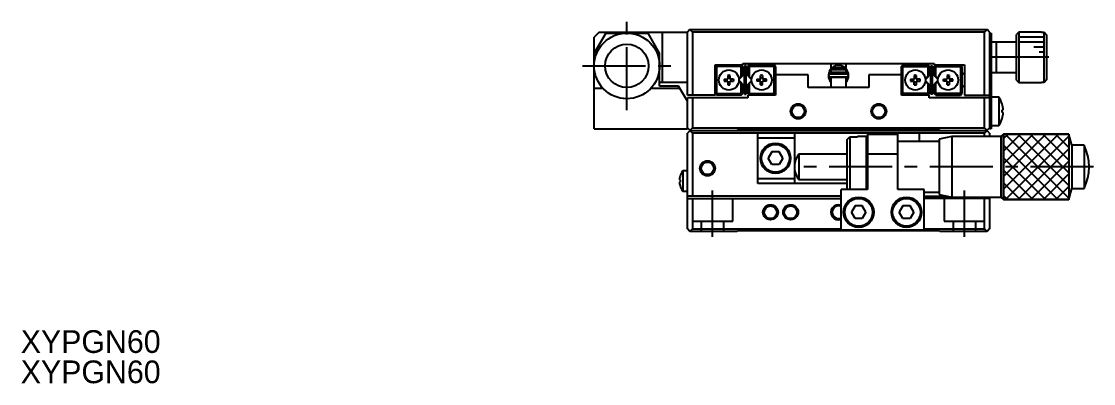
# Model space of a CAD drawing. Extents: x -22 to 382, y 2 to 262.
# Drawn here: x -21.7 to 191.1, y 1.6 to 73.3 of the extents above; entities that cross this region are included whole.
import ezdxf

# ---------------------------------------------------------------- set-up
doc = ezdxf.new("R2010")
doc.units = 0
doc.header["$LTSCALE"] = 10
doc.linetypes.add('CENTER', pattern=[2, 1.25, -0.25, 0.25, -0.25])
doc.linetypes.add('DASHED', pattern=[3.5, 2, -1.5])
doc.layers.get('0').update_dxf_attribs({"linetype": 'CONTINUOUS'})
doc.layers.add('CENTER', color=1, linetype='CENTER')
doc.styles.get("Standard").update_dxf_attribs({"font": 'FGP教科書体NT-M'})

msp = doc.modelspace()

# ---------------------------------------------------------------- linework, layer by layer
at = {"color": 7, "linetype": 'CONTINUOUS'}
for p, q in [((93.007487, 71.248724), (92.007487, 70.248724)), ((94.316888, 71.048724), (92.007487, 67.048724)), ((92.007487, 52.048724), (92.007487, 70.248724)), ((93.007487, 71.248724), (110.507487, 71.248724)), ((94.316888, 71.048724), (102.713258, 71.048724)), ((105.007487, 67.075003), (102.713258, 71.048724)), ((105.507487, 71.248724), (105.507487, 61.248724)), ((111.007487, 71.748724), (110.507487, 71.248724)), ((110.507487, 58.748724), (110.507487, 71.248724)), ((111.507487, 71.248724), (111.007487, 71.748724)), ((111.007487, 71.748724), (170.007487, 71.748724)), ((111.507487, 71.248724), (111.507487, 58.748724)), ((169.507487, 71.248724), (111.507487, 71.248724)), ((170.007487, 71.748724), (169.507487, 71.248724)), ((169.507487, 58.748724), (169.507487, 71.248724)), ((170.507487, 71.248724), (170.007487, 71.748724)), ((170.507487, 71.248724), (170.507487, 52.048724)), ((170.507487, 71.048724), (170.807487, 71.048724)), ((170.807487, 71.048724), (170.807487, 52.048724)), ((176.307487, 71.248724), (175.807487, 70.748724)), ((175.807487, 61.748724), (175.807487, 70.748724)), ((176.307487, 71.248724), (176.307487, 61.248724)), ((180.807487, 71.248724), (176.307487, 71.248724)), ((180.807487, 71.248724), (180.807487, 71.232698)), ((180.807487, 71.232698), (181.307487, 71.232698)), ((181.307487, 61.26475), (181.307487, 71.232698)), ((181.307487, 71.232698), (181.807487, 70.730911)), ((181.807487, 70.730911), (181.807487, 61.766537)), ((175.807487, 69.248724), (170.807487, 69.248724)), ((171.807487, 69.248724), (171.807487, 63.248724)), ((105.007487, 60.548724), (105.007487, 67.075003)), ((116.007487, 64.748724), (121.507487, 64.748724)), ((116.007487, 58.748724), (116.007487, 64.748724)), ((116.307487, 64.748724), (116.007487, 64.448724)), ((116.307487, 64.448724), (116.157487, 64.598724)), ((116.307487, 64.448724), (116.307487, 59.048724)), ((121.207487, 64.448724), (116.307487, 64.448724)), ((121.507487, 64.448724), (121.207487, 64.748724)), ((121.357487, 64.598724), (121.207487, 64.448724)), ((121.207487, 62.451326), (121.207487, 64.448724)), ((121.507487, 65.048724), (159.507487, 65.048724)), ((121.507487, 64.748724), (121.507487, 65.048724)), ((121.507487, 64.448724), (121.507487, 62.751326)), ((122.157487, 64.548724), (121.857487, 64.548724)), ((121.857487, 58.948724), (121.857487, 64.548724)), ((122.157487, 58.948724), (122.157487, 64.548724)), ((122.807487, 64.748724), (122.507487, 64.448724)), ((122.507487, 64.448724), (122.507487, 62.751326)), ((122.807487, 64.448724), (122.657487, 64.598724)), ((122.807487, 64.748724), (127.707487, 64.748724)), ((122.807487, 64.448724), (122.807487, 62.451326)), ((127.707487, 64.448724), (122.807487, 64.448724)), ((128.007487, 64.448724), (127.707487, 64.748724)), ((127.857487, 64.598724), (127.707487, 64.448724)), ((127.707487, 59.048724), (127.707487, 64.448724)), ((128.007487, 64.448724), (128.007487, 58.748724)), ((139.007487, 65.048724), (139.007487, 63.969124)), ((139.065485, 63.748724), (139.594632, 64.248724)), ((139.587386, 64.248724), (141.427587, 64.248724)), ((141.427587, 64.248724), (141.956733, 63.748724)), ((142.007487, 63.968912), (142.007487, 65.048724)), ((153.007487, 64.448724), (153.307487, 64.748724)), ((153.007487, 58.748724), (153.007487, 64.448724)), ((153.157487, 64.598724), (153.307487, 64.448724)), ((158.207487, 64.748724), (153.307487, 64.748724)), ((153.307487, 64.448724), (158.207487, 64.448724)), ((153.307487, 59.048724), (153.307487, 64.448724)), ((158.507487, 64.448724), (158.207487, 64.748724)), ((158.207487, 64.448724), (158.357487, 64.598724)), ((158.207487, 64.448724), (158.207487, 62.451326)), ((158.507487, 64.448724), (158.507487, 62.751326)), ((158.857487, 58.948724), (158.857487, 64.548724)), ((158.857487, 64.548724), (159.157487, 64.548724)), ((159.157487, 58.948724), (159.157487, 64.548724)), ((159.507487, 65.048724), (159.507487, 64.748724)), ((159.507487, 64.748724), (165.507487, 64.748724)), ((159.507487, 64.448724), (159.807487, 64.748724)), ((159.507487, 64.448724), (159.507487, 62.751326)), ((159.657487, 64.598724), (159.807487, 64.448724)), ((159.807487, 62.451326), (159.807487, 64.448724)), ((159.807487, 64.448724), (164.707487, 64.448724)), ((165.007487, 64.448724), (164.707487, 64.748724)), ((164.707487, 64.448724), (164.857487, 64.598724)), ((164.707487, 64.448724), (164.707487, 59.048724)), ((165.007487, 64.448724), (165.007487, 59.048724)), ((165.507487, 64.748724), (165.507487, 58.748724)), ((117.828778, 61.948724), (118.557487, 61.948724)), ((118.557487, 62.677433), (118.557487, 61.948724)), ((118.957487, 62.677433), (118.957487, 61.948724)), ((119.686195, 61.948724), (118.957487, 61.948724)), ((120.743233, 61.987072), (121.507487, 62.751326)), ((121.83071, 62.986161), (120.77005, 61.925501)), ((122.157486, 62.942226), (123.244923, 61.85479)), ((123.244923, 61.925501), (122.184263, 62.986161)), ((123.27174, 61.987072), (122.507487, 62.751326)), ((124.328778, 61.948724), (125.057487, 61.948724)), ((125.057487, 61.948724), (125.057487, 62.677433)), ((125.457487, 62.677433), (125.457487, 61.948724)), ((126.186195, 61.948724), (125.457487, 61.948724)), ((134.507487, 62.748724), (128.007487, 62.748724)), ((134.507487, 60.248724), (134.507487, 62.748724)), ((138.647526, 63.380728), (138.509, 62.678263)), ((138.610457, 63.187267), (138.609242, 63.150283)), ((138.609242, 63.150283), (138.609875, 63.113286)), ((138.609875, 63.113286), (138.612354, 63.076366)), ((138.613517, 63.224146), (138.610457, 63.187267)), ((138.612354, 63.076366), (138.616673, 63.039613)), ((138.618414, 63.260833), (138.613517, 63.224146)), ((138.616673, 63.039613), (138.622821, 63.003118)), ((138.625138, 63.297235), (138.618414, 63.260833)), ((138.622821, 63.003118), (138.630783, 62.966968)), ((138.633673, 63.333264), (138.625138, 63.297235)), ((138.630783, 62.966968), (138.640541, 62.931253)), ((138.643998, 63.368832), (138.633673, 63.333264)), ((138.640541, 62.931253), (138.65207, 62.89606)), ((138.656088, 63.40385), (138.643998, 63.368832)), ((138.65207, 62.89606), (138.658642, 62.878293)), ((138.66914, 63.436432), (138.656088, 63.40385)), ((138.67097, 63.438481), (138.66914, 63.436432)), ((138.674396, 63.439827), (138.67097, 63.438481)), ((138.707389, 63.517725), (138.671378, 63.438777)), ((138.674088, 63.445271), (138.957279, 63.357582)), ((138.679393, 63.44046), (138.674396, 63.439827)), ((138.685928, 63.440376), (138.679393, 63.44046)), ((138.693953, 63.439575), (138.685928, 63.440376)), ((138.703414, 63.438063), (138.693953, 63.439575)), ((138.714243, 63.435851), (138.703414, 63.438063)), ((138.726366, 63.432954), (138.714243, 63.435851)), ((138.739696, 63.429392), (138.726366, 63.432954)), ((138.754142, 63.42519), (138.739696, 63.429392)), ((138.769601, 63.420378), (138.754142, 63.42519)), ((142.257487, 62.898724), (138.757487, 62.898724)), ((138.757487, 62.398724), (142.257487, 62.398724)), ((138.785965, 63.414989), (138.769601, 63.420378)), ((138.803121, 63.409062), (138.785965, 63.414989)), ((138.820947, 63.402637), (138.803121, 63.409062)), ((138.83932, 63.395759), (138.820947, 63.402637)), ((138.858109, 63.388478), (138.83932, 63.395759)), ((138.877185, 63.380843), (138.858109, 63.388478)), ((138.896413, 63.372908), (138.877185, 63.380843)), ((138.915659, 63.364728), (138.896413, 63.372908)), ((138.934787, 63.356362), (138.915659, 63.364728)), ((138.953665, 63.347867), (138.934787, 63.356362)), ((138.97216, 63.339303), (138.953665, 63.347867)), ((138.957279, 63.357582), (139.007508, 63.333414)), ((138.990143, 63.33073), (138.97216, 63.339303)), ((139.007487, 63.322208), (138.990143, 63.33073)), ((139.007487, 63.748724), (139.007487, 63.248724)), ((142.007487, 63.748724), (139.007487, 63.748724)), ((142.007487, 63.248724), (139.007487, 63.248724)), ((139.007487, 62.248724), (139.007487, 60.248724)), ((142.007487, 62.248724), (139.007487, 62.248724)), ((139.060934, 62.248638), (139.027416, 62.398697)), ((139.109246, 63.148016), (139.10975, 63.160438)), ((139.109382, 63.135588), (139.109246, 63.148016)), ((139.110159, 63.12319), (139.109382, 63.135588)), ((139.10975, 63.160438), (139.110894, 63.172821)), ((139.111572, 63.110854), (139.110159, 63.12319)), ((139.110894, 63.172821), (139.112675, 63.185129)), ((139.113616, 63.098615), (139.111572, 63.110854)), ((139.112675, 63.185129), (139.115088, 63.197329)), ((139.116284, 63.086506), (139.113616, 63.098615)), ((139.115088, 63.197329), (139.118125, 63.209387)), ((139.119565, 63.074559), (139.116284, 63.086506)), ((139.118125, 63.209387), (139.121778, 63.221271)), ((139.123449, 63.062805), (139.119565, 63.074559)), ((139.121778, 63.221271), (139.126033, 63.232947)), ((139.127923, 63.051274), (139.123449, 63.062805)), ((139.126033, 63.232947), (139.128757, 63.239575)), ((139.126332, 63.236698), (139.12925, 63.243516)), ((139.129082, 63.241113), (139.127366, 63.24609)), ((139.132973, 63.039996), (139.127923, 63.051274)), ((139.128692, 63.048724), (139.507487, 63.048724)), ((139.138582, 63.028998), (139.132973, 63.039996)), ((139.144733, 63.018307), (139.138582, 63.028998)), ((139.151409, 63.007949), (139.144733, 63.018307)), ((139.158589, 62.997947), (139.151409, 63.007949)), ((139.166253, 62.988325), (139.158589, 62.997947)), ((139.17438, 62.979104), (139.166253, 62.988325)), ((139.182948, 62.970305), (139.17438, 62.979104)), ((139.191933, 62.961946), (139.182948, 62.970305)), ((139.201314, 62.954046), (139.191933, 62.961946)), ((139.211065, 62.94662), (139.201314, 62.954046)), ((139.221162, 62.939685), (139.211065, 62.94662)), ((139.231581, 62.933254), (139.221162, 62.939685)), ((139.242297, 62.92734), (139.231581, 62.933254)), ((139.253283, 62.921956), (139.242297, 62.92734)), ((139.264513, 62.917111), (139.253283, 62.921956)), ((139.275962, 62.912817), (139.264513, 62.917111)), ((139.287604, 62.90908), (139.275962, 62.912817)), ((139.29941, 62.905909), (139.287604, 62.90908)), ((139.311356, 62.90331), (139.29941, 62.905909)), ((139.323412, 62.901288), (139.311356, 62.90331)), ((139.335553, 62.899848), (139.323412, 62.901288)), ((139.347751, 62.898993), (139.335553, 62.899848)), ((139.359334, 62.898724), (139.347751, 62.898993)), ((139.507487, 63.248724), (139.507487, 62.898724)), ((139.507487, 62.398724), (139.507487, 62.248724)), ((141.507487, 62.898724), (141.507487, 63.248724)), ((141.507487, 63.048724), (141.886279, 63.048724)), ((141.507487, 62.248724), (141.507487, 62.398724)), ((141.660543, 62.898773), (141.65564, 62.898724)), ((141.672762, 62.899308), (141.660543, 62.898773)), ((141.684945, 62.90043), (141.672762, 62.899308)), ((141.697064, 62.902137), (141.684945, 62.90043)), ((141.709091, 62.904426), (141.697064, 62.902137)), ((141.720999, 62.907293), (141.709091, 62.904426)), ((141.73276, 62.910733), (141.720999, 62.907293)), ((141.744347, 62.91474), (141.73276, 62.910733)), ((141.755733, 62.919306), (141.744347, 62.91474)), ((141.766891, 62.924422), (141.755733, 62.919306)), ((141.777794, 62.93008), (141.766891, 62.924422)), ((141.788415, 62.936267), (141.777794, 62.93008)), ((141.798728, 62.942972), (141.788415, 62.936267)), ((141.808707, 62.95018), (141.798728, 62.942972)), ((141.818327, 62.957878), (141.808707, 62.95018)), ((141.827561, 62.966049), (141.818327, 62.957878)), ((141.836387, 62.974675), (141.827561, 62.966049)), ((141.844778, 62.983738), (141.836387, 62.974675)), ((141.852714, 62.993216), (141.844778, 62.983738)), ((141.86017, 63.003089), (141.852714, 62.993216)), ((141.867126, 63.013332), (141.86017, 63.003089)), ((141.87356, 63.023922), (141.867126, 63.013332)), ((141.879454, 63.034832), (141.87356, 63.023922)), ((141.88479, 63.046035), (141.879454, 63.034832)), ((141.883121, 63.248773), (141.987583, 62.898733)), ((141.88955, 63.057503), (141.88479, 63.046035)), ((141.886216, 63.239575), (141.890938, 63.227695)), ((141.893721, 63.069204), (141.88955, 63.057503)), ((141.890938, 63.227695), (141.89491, 63.215961)), ((141.897289, 63.08111), (141.893721, 63.069204)), ((141.89491, 63.215961), (141.898279, 63.204029)), ((141.900241, 63.093186), (141.897289, 63.08111)), ((141.898279, 63.204029), (141.901033, 63.191931)), ((141.90257, 63.105401), (141.900241, 63.093186)), ((141.901033, 63.191931), (141.903164, 63.1797)), ((141.904267, 63.117722), (141.90257, 63.105401)), ((141.903164, 63.1797), (141.904662, 63.167369)), ((141.905327, 63.130113), (141.904267, 63.117722)), ((141.904662, 63.167369), (141.905524, 63.154971)), ((141.905746, 63.142541), (141.905327, 63.130113)), ((141.905524, 63.154971), (141.905746, 63.142541)), ((141.987311, 62.398708), (141.954087, 62.248648)), ((142.007464, 63.273077), (142.082497, 63.300641)), ((142.007487, 63.248724), (142.007487, 63.748724)), ((142.007487, 60.248724), (142.007487, 62.248724)), ((142.082497, 63.300641), (142.340466, 63.438863)), ((142.329756, 63.427988), (142.346158, 63.434894)), ((142.368454, 63.376624), (142.345833, 63.436432)), ((146.507487, 62.748724), (146.507487, 60.248724)), ((153.007487, 62.748724), (146.507487, 62.748724)), ((154.828778, 61.948724), (155.557487, 61.948724)), ((155.557487, 62.677433), (155.557487, 61.948724)), ((155.957487, 61.948724), (155.957487, 62.677433)), ((156.686195, 61.948724), (155.957487, 61.948724)), ((157.743233, 61.987072), (158.507487, 62.751326)), ((158.83071, 62.986161), (157.77005, 61.925501)), ((158.857487, 62.942227), (157.77005, 61.85479)), ((160.244923, 61.925501), (159.184263, 62.986161)), ((160.27174, 61.987072), (159.507487, 62.751326)), ((161.328778, 61.948724), (162.057487, 61.948724)), ((162.057487, 62.677433), (162.057487, 61.948724)), ((162.457487, 62.677433), (162.457487, 61.948724)), ((163.186195, 61.948724), (162.457487, 61.948724)), ((165.507487, 63.248724), (165.007487, 62.748724)), ((170.807487, 63.248724), (175.807487, 63.248724)), ((175.807487, 61.748724), (176.307487, 61.248724)), ((181.807487, 61.766537), (181.307487, 61.26475)), ((93.817071, 60.048724), (92.007487, 60.048724)), ((109.064111, 60.048724), (103.197902, 60.048724)), ((110.507487, 61.248724), (105.007487, 61.248724)), ((108.775436, 60.548724), (105.007487, 60.548724)), ((110.507486, 57.548724), (108.775436, 60.548724)), ((117.828778, 61.548724), (118.557487, 61.548724)), ((118.557487, 61.548724), (118.557487, 60.820015)), ((118.957487, 61.548724), (119.686195, 61.548724)), ((118.957487, 60.820015), (118.957487, 61.548724)), ((121.507487, 60.746122), (120.743233, 61.510375)), ((121.857487, 60.555221), (120.770049, 61.642657)), ((120.77005, 61.571947), (121.83071, 60.511287)), ((121.207487, 59.048724), (121.207487, 61.046122)), ((121.507487, 60.746122), (121.507487, 59.048724)), ((122.184263, 60.511287), (123.244923, 61.571947)), ((122.507487, 60.746122), (123.27174, 61.510375)), ((122.507487, 60.746122), (122.507487, 59.048724)), ((122.807487, 61.046122), (122.807487, 59.048724)), ((125.057487, 61.548724), (124.328778, 61.548724)), ((125.057487, 60.820015), (125.057487, 61.548724)), ((126.186195, 61.548724), (125.457487, 61.548724)), ((125.457487, 60.820015), (125.457487, 61.548724)), ((146.507487, 60.248724), (134.507487, 60.248724)), ((154.828778, 61.548724), (155.557487, 61.548724)), ((155.557487, 60.820015), (155.557487, 61.548724)), ((155.957487, 60.820015), (155.957487, 61.548724)), ((155.957487, 61.548724), (156.686195, 61.548724)), ((158.507487, 60.746122), (157.743233, 61.510375)), ((157.77005, 61.571947), (158.83071, 60.511287)), ((158.207487, 61.046122), (158.207487, 59.048724)), ((158.507487, 60.746122), (158.507487, 59.048724)), ((159.157487, 60.555221), (160.244924, 61.642658)), ((159.184263, 60.511287), (160.244923, 61.571947)), ((159.507487, 60.746122), (160.27174, 61.510375)), ((159.507487, 60.746122), (159.507487, 59.048724)), ((159.807487, 59.048724), (159.807487, 61.046122)), ((162.057487, 61.548724), (161.328778, 61.548724)), ((162.057487, 60.820015), (162.057487, 61.548724)), ((162.457487, 61.548724), (162.457487, 60.820015)), ((163.186195, 61.548724), (162.457487, 61.548724)), ((165.007487, 60.748724), (165.507487, 60.248724)), ((176.307487, 61.248724), (180.807487, 61.248724)), ((180.807487, 61.26475), (180.807487, 61.248724)), ((181.307487, 61.26475), (180.807487, 61.26475)), ((116.007487, 58.748724), (110.507487, 58.748724)), ((122.507487, 58.248724), (110.507487, 58.248724)), ((110.507487, 52.048724), (110.507487, 58.248724)), ((111.507487, 58.248724), (111.507487, 52.248724)), ((116.307487, 58.748724), (116.007487, 59.048724)), ((116.157487, 58.898724), (116.307487, 59.048724)), ((116.307487, 59.048724), (121.207487, 59.048724)), ((121.207487, 58.748724), (116.307487, 58.748724)), ((121.207487, 59.048724), (121.357487, 58.898724)), ((121.207487, 58.748724), (121.507487, 59.048724)), ((121.857487, 58.948724), (122.157487, 58.948724)), ((122.807487, 58.748724), (122.507487, 59.048724)), ((122.507487, 58.748724), (122.507487, 58.248724)), ((128.007487, 58.748724), (122.507487, 58.748724)), ((122.657487, 58.898724), (122.807487, 59.048724)), ((122.807487, 59.048724), (127.707487, 59.048724)), ((127.707487, 59.048724), (127.857487, 58.898724)), ((127.707487, 58.748724), (128.007487, 59.048724)), ((153.307487, 58.748724), (153.007487, 59.048724)), ((158.507487, 58.748724), (153.007487, 58.748724)), ((153.307487, 59.048724), (153.157487, 58.898724)), ((158.207487, 59.048724), (153.307487, 59.048724)), ((158.357487, 58.898724), (158.207487, 59.048724)), ((158.207487, 58.748724), (158.507487, 59.048724)), ((158.507487, 58.248724), (158.507487, 58.748724)), ((170.507487, 58.248724), (158.507487, 58.248724)), ((159.157487, 58.948724), (158.857487, 58.948724)), ((159.807487, 58.748724), (159.507487, 59.048724)), ((159.807487, 59.048724), (159.657487, 58.898724)), ((164.707487, 59.048724), (159.807487, 59.048724)), ((159.807487, 58.748724), (164.707487, 58.748724)), ((164.857487, 58.898724), (164.707487, 59.048724)), ((164.707487, 58.748724), (165.007487, 59.048724)), ((165.507487, 58.748724), (170.507487, 58.748724)), ((169.507487, 52.248724), (169.507487, 58.248724)), ((172.34995, 58.348724), (170.807487, 58.348724)), ((172.34995, 58.348724), (172.34995, 52.748724)), ((173.000691, 56.947863), (173.00686, 56.950872)), ((173.000691, 55.808724), (173.193948, 55.808724)), ((173.000691, 55.288724), (173.000691, 55.808724)), ((173.193948, 55.288724), (173.000691, 55.288724)), ((173.00686, 54.146576), (173.000691, 54.149585)), ((92.007487, 52.048724), (110.507487, 52.048724)), ((111.507487, 52.248724), (110.507487, 51.248724)), ((111.507487, 51.248724), (110.507487, 52.248724)), ((110.507487, 32.248724), (110.507487, 51.248724)), ((111.007487, 51.748724), (170.007487, 51.748724)), ((111.507487, 52.248724), (169.507487, 52.248724)), ((111.507487, 51.248724), (111.507487, 38.748724)), ((169.507487, 51.248724), (111.507487, 51.248724)), ((120.307487, 51.748724), (120.507487, 51.948724)), ((120.507487, 51.948724), (160.507487, 51.948724)), ((124.507487, 41.248724), (124.507487, 51.248724)), ((131.807487, 51.248724), (131.807487, 41.248724)), ((156.507487, 51.248724), (156.507487, 49.548724)), ((160.507487, 51.948724), (160.707487, 51.748724)), ((170.507487, 51.248724), (169.507487, 52.248724)), ((170.507487, 52.248724), (169.507487, 51.248724)), ((169.507487, 50.54872), (169.507487, 51.248724)), ((170.807487, 52.048724), (170.507487, 52.048724)), ((170.507487, 51.248724), (170.507487, 50.54872)), ((170.807487, 52.748724), (172.34995, 52.748724)), ((131.807487, 50.248724), (124.507487, 50.248724)), ((142.257487, 49.957051), (142.757487, 50.464804)), ((142.257487, 40.066916), (142.257487, 49.957051)), ((142.757487, 50.464804), (144.257487, 50.464804)), ((142.757487, 50.464804), (142.757487, 40.048724)), ((144.257487, 50.464804), (144.257487, 50.548724)), ((146.057487, 50.548724), (144.257487, 50.548724)), ((146.057487, 40.048724), (146.057487, 50.548724)), ((146.257487, 50.348724), (146.057487, 50.548724)), ((146.257487, 51.048724), (152.257487, 51.048724)), ((146.257487, 51.048724), (146.257487, 40.048724)), ((152.257487, 40.048724), (152.257487, 51.048724)), ((160.507487, 49.548724), (152.257487, 49.548724)), ((163.007486, 50.54872), (160.507487, 50.048721)), ((160.507487, 50.048721), (160.507487, 39.048727)), ((172.757491, 50.54872), (163.007486, 50.54872)), ((163.007486, 50.54872), (163.007486, 38.548728)), ((173.257493, 51.048723), (172.757491, 50.54872)), ((172.757491, 50.54872), (172.757491, 38.548728)), ((173.257493, 51.048723), (173.257493, 47.368477)), ((186.257494, 51.048723), (186.257494, 47.368477)), ((186.846982, 48.848724), (186.257494, 51.048723)), ((127.285799, 47.498724), (126.564111, 46.248724)), ((128.729174, 47.498724), (127.285799, 47.498724)), ((129.450862, 46.248724), (128.729174, 47.498724)), ((142.257487, 47.04872), (132.634996, 47.04872)), ((132.634996, 47.04872), (132.634996, 42.048728)), ((152.257487, 47.048724), (146.257487, 47.048724)), ((189.257493, 48.848724), (186.846982, 48.848724)), ((186.846982, 48.848724), (186.846982, 40.248724)), ((189.257493, 48.848724), (189.257493, 40.248724)), ((127.285799, 44.998724), (126.564111, 46.248724)), ((128.729174, 44.998724), (127.285799, 44.998724)), ((129.450862, 46.248724), (128.729174, 44.998724)), ((109.051754, 42.698724), (109.051754, 42.677433)), ((110.507487, 43.748724), (109.609487, 43.748724)), ((109.609487, 43.748724), (109.609487, 39.748724)), ((108.920011, 41.948724), (109.051754, 41.948724)), ((109.051754, 41.548724), (108.920011, 41.548724)), ((109.051754, 41.948724), (109.051754, 41.548724)), ((109.051754, 40.820015), (109.051754, 40.798724)), ((124.507487, 42.248724), (131.807487, 42.248724)), ((142.257487, 41.248724), (124.507487, 41.248724)), ((132.634996, 42.048728), (142.257487, 42.048728)), ((109.609487, 39.748724), (110.507487, 39.748724)), ((141.007487, 38.748724), (110.507487, 38.748724)), ((141.007487, 32.048724), (141.007487, 40.048724)), ((146.257487, 40.048724), (141.007487, 40.048724)), ((157.507487, 40.048724), (152.257487, 40.048724)), ((157.507487, 32.048724), (157.507487, 40.048724)), ((157.507487, 39.548724), (160.507487, 39.548724)), ((157.507487, 38.748724), (162.007504, 38.748724)), ((160.507487, 39.048727), (163.007486, 38.548728)), ((163.007486, 38.548728), (172.757491, 38.548728)), ((170.507487, 38.548728), (170.507487, 32.248724)), ((172.757491, 38.548728), (173.257493, 38.048725)), ((186.257494, 38.048725), (186.846982, 40.248724)), ((186.846982, 40.248724), (189.257493, 40.248724)), ((110.507487, 38.248724), (141.007487, 38.248724)), ((111.507487, 38.248724), (111.507487, 32.248724)), ((143.785799, 36.798724), (143.064111, 35.548724)), ((145.229174, 36.798724), (143.785799, 36.798724)), ((145.950862, 35.548724), (145.229174, 36.798724)), ((153.285799, 36.798724), (152.564111, 35.548724)), ((154.729174, 36.798724), (153.285799, 36.798724)), ((155.450862, 35.548724), (154.729174, 36.798724)), ((170.507487, 38.248724), (157.507487, 38.248724)), ((169.507487, 32.248724), (169.507487, 38.248724)), ((143.785799, 34.298724), (143.064111, 35.548724)), ((145.229174, 34.298724), (143.785799, 34.298724)), ((145.950862, 35.548724), (145.229174, 34.298724)), ((153.285799, 34.298724), (152.564111, 35.548724)), ((154.729174, 34.298724), (153.285799, 34.298724)), ((155.450862, 35.548724), (154.729174, 34.298724)), ((111.007487, 31.748724), (110.507487, 32.248724)), ((111.507487, 32.248724), (111.007487, 31.748724)), ((111.507487, 32.248724), (141.007487, 32.248724)), ((120.307487, 31.748724), (120.507487, 31.948724)), ((120.507487, 31.948724), (160.507487, 31.948724)), ((141.007487, 32.048724), (157.507487, 32.048724)), ((157.507487, 32.248724), (169.507487, 32.248724)), ((160.507487, 31.948724), (160.707487, 31.748724)), ((170.007487, 31.748724), (169.507487, 32.248724)), ((170.507487, 32.248724), (170.007487, 31.748724)), ((120.307487, 31.748724), (111.007487, 31.748724)), ((170.007487, 31.748724), (160.707487, 31.748724))]:
    msp.add_line(p, q, dxfattribs=at)
at = {"color": 3, "linetype": 'CONTINUOUS'}
for p, q in [((181.307487, 70.248724), (176.307487, 70.248724)), ((181.307487, 69.248724), (176.307487, 69.248724)), ((181.307487, 68.248724), (179.307487, 68.248724)), ((181.307487, 67.248724), (180.307487, 67.248724)), ((186.257494, 51.048723), (173.257493, 51.048723)), ((173.257493, 50.141259), (174.164957, 51.048723)), ((173.257493, 47.641259), (176.664957, 51.048723)), ((173.257493, 45.141259), (179.164957, 51.048723)), ((173.257493, 42.641259), (181.664957, 51.048723)), ((173.257493, 40.141259), (184.164957, 51.048723)), ((173.257493, 38.048725), (173.257493, 51.048723)), ((173.257493, 51.048723), (186.257494, 51.048723)), ((173.570063, 51.048723), (186.257494, 38.361293)), ((173.664959, 38.048725), (186.257494, 50.64126)), ((176.070063, 51.048723), (186.257494, 40.861293)), ((178.570063, 51.048723), (186.257494, 43.361293)), ((181.070063, 51.048723), (186.257494, 45.861293)), ((183.570063, 51.048723), (186.257494, 48.361293)), ((186.070063, 51.048723), (186.257494, 50.861293)), ((186.257494, 51.048723), (186.257494, 38.048725)), ((173.257493, 48.861294), (184.070061, 38.048725)), ((173.257493, 47.368477), (173.257493, 38.048725)), ((176.164959, 38.048725), (186.257494, 48.14126)), ((186.257494, 47.368477), (186.257494, 38.048725)), ((173.257493, 46.361294), (181.570061, 38.048725)), ((178.664959, 38.048725), (186.257494, 45.64126)), ((173.257493, 43.861294), (179.070061, 38.048725)), ((181.164959, 38.048725), (186.257494, 43.14126)), ((173.257493, 41.361294), (176.570061, 38.048725)), ((183.664959, 38.048725), (186.257494, 40.64126)), ((173.257493, 38.861294), (174.070061, 38.048725)), ((173.257493, 38.048725), (186.257494, 38.048725)), ((186.257494, 38.048725), (173.257493, 38.048725)), ((186.164959, 38.048725), (186.257494, 38.14126))]:
    msp.add_line(p, q, dxfattribs=at)
at = {"color": 3, "linetype": 'DASHED'}
for p, q in [((119.507487, 33.748724), (119.507487, 38.248724)), ((161.507487, 38.248724), (161.507487, 33.748724)), ((111.507487, 33.748724), (119.507487, 33.748724)), ((113.257487, 33.748724), (113.257487, 31.748724)), ((117.757487, 31.748724), (117.757487, 33.748724)), ((161.507487, 33.748724), (169.507487, 33.748724)), ((163.257487, 33.748724), (163.257487, 31.748724)), ((167.757487, 31.748724), (167.757487, 33.748724))]:
    msp.add_line(p, q, dxfattribs=at)
at = {"color": 7, "linetype": 'CONTINUOUS'}
for centre, radius in [((98.507487, 64.548724), 6.499999), ((98.507487, 64.548724), 4.3), ((118.757487, 61.748724), 2), ((125.257487, 61.748724), 2), ((155.757487, 61.748724), 2), ((162.257487, 61.748724), 2), ((132.507487, 55.548724), 1.25), ((148.507487, 55.548724), 1.25), ((128.007487, 46.248724), 3), ((128.007487, 46.248724), 2.75), ((114.507487, 44.248724), 1.25), ((144.507487, 35.548724), 3), ((154.007487, 35.548724), 3), ((127.007487, 35.548724), 1.25), ((131.007487, 35.548724), 1.25), ((144.507487, 35.548724), 2.75), ((154.007487, 35.548724), 2.75)]:
    msp.add_circle(centre, radius, dxfattribs=at)
at = {"color": 3, "linetype": 'CONTINUOUS'}
for centre in [(132.507487, 55.548724), (148.507487, 55.548724), (114.507487, 44.248724), (127.007487, 35.548724), (131.007487, 35.548724)]:
    msp.add_circle(centre, 1.5, dxfattribs=at)
at = {"color": 7, "linetype": 'CONTINUOUS'}
for centre, radius, start, end in [((140.507338, 62.648345), 1.9989, 0.899173, 156.789018), ((118.757487, 61.748724), 0.95, 167.846803, 192.153197), ((118.757487, 61.748724), 0.435085, 152.633517, 207.366483), ((118.757487, 61.748724), 0.95, 77.846803, 102.153197), ((118.757487, 61.748724), 0.435085, 62.633517, 117.366483), ((118.757487, 61.748724), 0.435085, 332.633517, 27.366483), ((118.757487, 61.748724), 0.95, 347.846803, 12.153197), ((120.911471, 61.784079), 0.2, 135, 143.141973), ((121.972131, 62.844739), 0.2, 124.975304, 135), ((122.042842, 62.844739), 0.2, 45, 55.024696), ((123.103502, 61.784079), 0.2, 36.858029, 45), ((123.103502, 61.713369), 0.2, 38.738758, 45), ((125.257487, 61.748724), 0.95, 167.846803, 192.153197), ((125.257487, 61.748724), 0.435085, 152.633517, 207.366483), ((125.257487, 61.748724), 0.95, 77.846803, 102.153197), ((125.257487, 61.748724), 0.435085, 62.633517, 117.366483), ((125.257487, 61.748724), 0.435085, 332.633517, 27.366483), ((125.257487, 61.748724), 0.95, 347.846803, 12.153197), ((138.757487, 62.648724), 0.25, 90, 270), ((140.511837, 62.650493), 2.003153, 180.89955, 221.305818), ((140.51086, 62.647724), 1.995285, 318.609404, 359.226143), ((142.257487, 62.648724), 0.25, 270, 90), ((155.757487, 61.748724), 0.95, 167.846803, 192.153197), ((155.757487, 61.748724), 0.435085, 152.633517, 207.366483), ((155.757487, 61.748724), 0.95, 77.846803, 102.153197), ((155.757487, 61.748724), 0.435085, 62.633517, 117.366483), ((155.757487, 61.748724), 0.435085, 332.633517, 27.366483), ((155.757487, 61.748724), 0.95, 347.846803, 12.153197), ((157.911471, 61.784079), 0.2, 135, 143.141971), ((157.911471, 61.713369), 0.2, 135, 141.261242), ((158.972131, 62.844739), 0.2, 124.975304, 135), ((159.042842, 62.844739), 0.2, 45, 55.024696), ((160.103502, 61.784079), 0.2, 36.858027, 45), ((162.257487, 61.748724), 0.95, 167.846803, 192.153197), ((162.257487, 61.748724), 0.435085, 152.633517, 207.366483), ((162.257487, 61.748724), 0.95, 77.846803, 102.153197), ((162.257487, 61.748724), 0.435085, 62.633517, 117.366483), ((162.257487, 61.748724), 0.435085, 332.633517, 27.366483), ((162.257487, 61.748724), 0.95, 347.846803, 12.153197), ((118.757487, 61.748724), 0.435085, 242.633517, 297.366483), ((118.757487, 61.748724), 0.95, 257.846803, 282.153197), ((120.911471, 61.713369), 0.2, 216.858027, 225), ((120.911471, 61.784079), 0.2, 218.738755, 225), ((121.972131, 60.652708), 0.2, 225, 235.024696), ((122.042842, 60.652708), 0.2, 304.975304, 315), ((123.103502, 61.713369), 0.2, 315, 323.141971), ((125.257487, 61.748724), 0.435085, 242.633517, 297.366483), ((125.257487, 61.748724), 0.95, 257.846803, 282.153197), ((155.757487, 61.748724), 0.435085, 242.633517, 297.366483), ((155.757487, 61.748724), 0.95, 257.846803, 282.153197), ((157.911471, 61.713369), 0.2, 216.858029, 225), ((158.972131, 60.652708), 0.2, 225, 235.024696), ((159.042842, 60.652708), 0.2, 304.975304, 315), ((160.103502, 61.784079), 0.2, 315, 321.261245), ((160.103502, 61.713369), 0.2, 315, 323.141973), ((162.257487, 61.748724), 0.435085, 242.633517, 297.366483), ((162.257487, 61.748724), 0.95, 257.846803, 282.153197), ((168.207487, 55.548724), 5, 16.285843, 34.055798), ((168.207487, 55.548724), 4.993235, 2.984767, 16.272555), ((168.207487, 55.548724), 5, 325.944202, 343.714157), ((168.207487, 55.548724), 4.993235, 343.727445, 357.015233), ((135.757491, 44.548726), 3.999997, 141.317825, 170.487988), ((180.512492, 44.548726), 9.745001, 333.816203, 26.183786), ((112.107487, 41.748724), 3.193744, 163.094742, 176.40965), ((112.107487, 41.748724), 3.2, 141.317813, 162.729995), ((135.757491, 44.548726), 3.999997, 189.067998, 218.682203), ((112.107487, 41.748724), 3.193744, 183.59035, 196.905258), ((112.107487, 41.748724), 3.2, 197.270005, 218.682187), ((140.507487, 35.548724), 1.25, 66.421822, 293.578178)]:
    msp.add_arc(centre, radius, start, end, dxfattribs=at)
at = {"color": 3, "linetype": 'CONTINUOUS'}
msp.add_arc((140.507487, 35.548724), 1.5, 70.528779, 289.471221, dxfattribs=at)
at = {"layer": 'CENTER', "color": 1, "linetype": 'CENTER'}
for p, q in [((98.507487, 55.748725), (98.507487, 73.348723)), ((182.257487, 66.248724), (170.807487, 66.248724)), ((89.707488, 64.548724), (107.307485, 64.548724)), ((191.13249, 44.548724), (131.807487, 44.548724)), ((115.507487, 30.648724), (115.507487, 39.848724)), ((165.507487, 30.648724), (165.507487, 39.848724))]:
    msp.add_line(p, q, dxfattribs=at)

# ---------------------------------------------------------------- texts
at = {"color": 7}
for p in [(-21.794419, 7.675254), (-21.794419, 1.675254)]:
    msp.add_text('XYPGN60', height=4.5, dxfattribs=at).set_placement(p)

doc.saveas('drawing.dxf')
